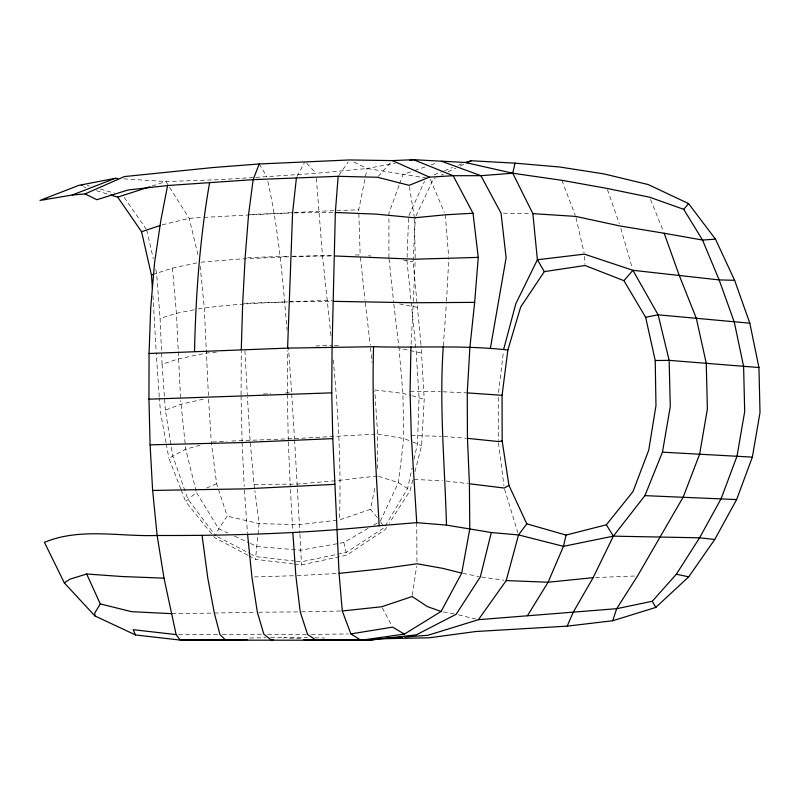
<?xml version="1.0" encoding="UTF-8"?>
<svg xmlns="http://www.w3.org/2000/svg" width="800" height="800" viewBox="0 0 800 800"><rect width="100%" height="100%" fill="white"/><g stroke="black" fill="none" stroke-linecap="round" stroke-linejoin="round"><path stroke-width="0.6" stroke-dasharray="4 3" d="M388.92 257.66L388.94 213.13L399.15 185.05M241.07 394.87L241.27 350.86M287.33 393.21L287.58 350.55M377.37 468.6L377.64 434.03L374.82 391.18M413.32 301.51L415.24 259.21M420.95 344.46L413.1 261.8L415.41 217.21M411.08 344.44L413.2 303.98M446.54 301.3L448.8 258.19M414.93 471.72L421.6 445.69L424.21 399.33L421.08 345.69M443.33 345.84L446.38 303.77M498.56 392.6L503.48 351.34M293.04 563.9L255.48 559.32L259.1 523.64L254.86 490.56M412.36 595.31L416.62 566.2M355.29 254.99L360.16 254.94L358.73 209.8L367.11 168.5L395.24 163.17M377.29 517.57L370.5 509.34L375.12 486.72M296.45 561.25L301.37 561.82L346.21 552.47L384.25 527.64L407.58 488.53L412.13 467.91M414 459.42L417.48 443.65L419.05 397.56L416.19 351.62L406.96 260.62L408.64 216.14L424.52 181.35M412.8 480L410.07 490.65L389.25 523.26M399.57 183.88L402.97 174.52L413.51 170.9M380.3 521.22L398.36 482.62L403.81 438.54L402.91 393.38L399 348.12L421.84 353.12M415.94 216.08L433.5 178.83L435.73 177.77M297.02 176.47L304.45 162.53M386.56 527.47L385.22 529.58L346.82 555.13L301.52 564.94L294.25 564.05M208.6 399.2L211.28 442.08L216.63 483.73L227.18 516.09L218.71 528.84L215.43 535.61L187.89 499.2L185.43 492.15M338.87 175.28L348.15 162M378.31 176.33L390.74 162.45M211.61 533.84L185.65 501.56L196.41 492.39L218.71 528.84L227.75 533M180.79 489.01L168.88 458.21L185.73 449.23L200.82 445M250.37 543.41L257.16 546.53L300.78 550.18L343.85 542.54L368.51 528.12M373.87 524.99L379.23 521.85M441.28 175.11L443.51 174.04M447.95 171.92L455.74 168.19M460.18 166.07L464.63 163.94M206.52 488.06L216.63 483.73M434.12 174.79L443.34 171.14M444.49 170.68L452.56 167.48M458.32 165.2L464.08 162.92M283.42 638.13L285.33 637.38L307.48 637.72M185.02 490.98L172.72 455.74L165.39 410.17L180.88 404.27L203.71 399.07M152.48 274.62L172.45 268.07L198.56 262.55M414.69 170.5L426.4 166.49M431.08 164.88L436.94 162.87M370.5 509.34L339.49 519.9C341.34 466.11 338.24 412.31 333.13 358.78M152.18 186.03L165.9 181.54L217.38 179.76L254.49 177.46M165.39 410.17L162.07 364.24L178.46 358.86L206.6 353.03L217.71 351.98M162.07 364.24L160.09 318.43L176.42 313.33L197.02 309.16M162.2 224.82L189.19 218.34L202.7 217.46M198.23 308.92C240.89 302.49 284.25 302.31 327.29 300.29L332.16 300.29M337.07 520.18L299.43 524.64L259.1 523.64L227.18 516.09M377.31 476.01L336.44 480.67M255.73 177.38L316.01 173.33L367.11 168.5L426.06 177.99M335.22 480.77L297.19 484.07L254.08 484.43L250.05 440.05L247.43 397.2M200.97 262.19L237.67 259.17L291.37 256.63M203.93 217.38L318.56 211.26L358.73 209.8M231.87 441L294.52 438.62L375.22 434.14M297.09 575.62L337.84 573.45M212.49 442.02L227.03 441.25M263.29 394.01L270.69 393.67M285.47 392.98L291.63 392.69L288.44 347.13M292.62 256.58L333.4 255.23M315.79 346.01L331.95 345.35M595.58 577.56L636.32 575.95M249.79 214.46L292.59 212.91M247.6 257.55L289.33 256.27M243.93 303.28L287.6 301.94M254.35 576.92L293.41 575.75M301.48 611.85L341.04 611M214.32 613.05L256.13 612.26M249.84 638L265.75 637.72M270.64 637.63L285.33 637.38M171.83 613.67L213.07 613.07M311.3 634.42L348.4 633.94M290.08 301.89L332.09 301.36M293.81 212.9L334.12 212.49M258.58 612.22L299.02 611.89M222.4 634.58L261.42 634.23M291.78 256.23L333.34 255.98M334.42 345.34L340.6 345.33M178.55 634.58L217.53 634.6M267.61 634.23L306.34 634.46M289.54 638.19L303.01 638.32M503.49 213.22L530.41 213.61M410.08 391.24L440.47 391.71M314.86 637.84L324.7 638M411.28 435.51L441.26 436.35M442.91 391.79L466.04 392.83M414.02 479.45L442.45 480.76M123.9 178.86L165.9 181.54L189.19 218.34L198.04 255.17M443.69 436.47L466.26 438.26M368.54 255.73L370.94 255.96M295.21 561.11L255.82 556.62L251.45 554.35M446.14 481.02L468.18 483.64M374.74 389.96L402.91 393.38L410.98 395.47M481.57 577.04L503.76 580.21M403.35 260.03L413.1 261.8M377.64 434.03L403.81 438.54L411.78 441.53M399.55 303.93L417.14 307.32M443.41 611.89L456.15 614.28M462.89 573.33L479.18 576.63M458.5 614.85L476.1 619.12M412.14 395.77L424.21 399.33M87.18 185.45L89.56 186.11M100.27 189.11L114.55 193.11M83.55 186.78L85.9 187.49M96.51 190.7L108.29 194.26M378.48 476.38L398.36 482.62L407.58 488.53M412.92 441.95L421.6 445.69M234.54 536.12L249.24 542.89M353.96 162.09L367.11 168.5M217.61 536.74L250.36 553.78M247.76 555.21L214.66 537.63L212.37 534.78M248.86 555.8L255.48 559.32M306.71 163.28L316.01 173.33M124.28 197.46L145.97 228.86M380.87 522.14L383.12 525.81M259.22 163.97L266.87 176.69M382.3 607.82L392 626.06M430.41 179.43L444.34 212.53M650.54 199.47L663.27 231M181.23 490.15L185.65 501.56M561.86 180.31L575.25 215.25M607.44 189.59L619.31 223.65M504.6 489.21L517.82 532.58M620.82 228.39L632.21 267.9M196.12 491.19L185.73 449.23L180.68 400.59M343.85 542.54L346.21 552.47M575.98 217.63L584.11 252.92M146.67 229.88L153.29 258.68M155.77 269.49L156.6 273.09L160.09 318.43M267.83 181.44C278.8 230.26 282.82 280.27 287.04 330.02M166.02 442.57L160.53 412.49L159.35 397.93M166.24 443.77L168.88 458.21M409.36 186.52L414.41 217.8M254.08 484.43L254.71 489.33M498.48 442.75L503.93 485.59M393.84 304.11L398.85 346.9M365.3 302.68L370.27 345.25M360.42 257.39L365.02 300.24M389.05 258.88L393.7 302.89M330.94 335.61L322.45 255.36L316.17 175.77M370.52 347.74L372.01 362.64M200.12 265.98L204.29 307.69L208.41 395.48M172.45 268.07L176.42 313.33L180.61 399.36M445.3 214.81L448.7 256.95M159.25 396.72L156.19 352.72M152.98 295.88L156.14 351.48M244.41 490.12L247.5 533.15M291.71 393.93L294.52 438.62M584.52 256.41L584.99 264.36M294.6 439.85L299.88 533.16M290.42 489.44L292.77 531.33M299.95 534.37L301.52 564.94M244.94 350.65L247.28 394.76M242.1 442.57L244.2 486.45M288.34 441.98L290.28 486.98M241.06 396.1L242.08 441.35M287.32 394.43L288.26 439.54M414.43 219.02L415.22 257.99M416.73 522.66L416.97 562.53M498.27 397.47L498.32 440.3"/><path stroke-width="1.2" d="M117.73 178.47L115.26 178.31L78.84 185.36L40 200.42L72.31 195L85.09 193.91L124.29 176.59L213.23 167.52L259.22 163.97L349.57 159.95L392.4 160.59L413.58 159.7L465.24 162.46L471.3 160.75L515.03 163.16L559.61 166.99L604.15 173.94L648.22 184.56L688.56 203.59L715.47 239.14L734.62 280.32L749.82 323.18L758.95 367.52L760 412.64L752.35 457.12L736.62 499.57L714.76 539.47L699.58 537.81L613.37 536.15L563.47 546.33L518.53 534.93L491.29 532.54L480.34 576.86L456.15 614.28L416.31 634.85L371 639.97L361 640.26L180.28 640.08L176.12 634.58L164.01 578.15L157.13 535.48L152.63 490.44L150.1 444.85L148.96 399.18L149.06 353.51L150.71 307.9L154.56 262.78L160.91 219.97L167.61 185.53L253.14 179.65L338.16 176.31L377.48 177.26L409.17 185.32L429.45 177.15L453.15 175.71L480.91 175.68L512.74 173.23L561.86 180.31L607.03 188.42L649.64 197.22L683.72 209.33L702.54 240.06L719.14 279.91L734.3 322.18L743.6 366.41L744.69 411.6L737.02 456.14L721.22 498.47L699.58 537.81L676.35 574.24L652.26 601.28L616.68 608.69L478.44 619.68L427.93 635.29L404.83 637.01M409.91 160.4L413.58 159.7L453.15 175.71L473.03 213.25L478.25 257.38L474.66 302.37L469.88 347.51L467.25 392.88L467.45 438.36L469.41 483.78L469.77 529.06L461.73 573.1L441.1 611.46L404.4 634.1L361 640.26L350.87 633.91L342.28 610.97L339.07 573.38L332.79 438.62L331.76 392.85L332.08 347.07L335.34 212.48L338.16 176.31M507.86 350.02L520.69 307L544.32 271.62L585.06 265.5L623.92 280.67L645.64 317.28L655.23 360.52L655.97 405.63L648.73 450.16L633 491.56L606.34 524.8L566.05 535.07L526.79 523.84L508.94 485.38L502.16 440.97L502.07 395.3L507.86 350.02C463.48 344.91 418.24 348.01 373.57 346.72C371.69 406.47 375.85 466.14 379.17 525.75C305.44 533.52 231.23 535.77 157.13 535.48C119.73 536.83 80.11 527.43 44.44 542.35L64.33 582.91L94.88 615.91L135.52 634.96L180.28 640.08L247.37 639.6M410.95 346.9L410.08 391.24L411.28 435.51L416.73 522.66L446.48 525.1L491.29 532.54M149.06 353.51L287.59 348.11L292.59 212.91L296.45 177.54M241.28 349.63L242.69 303.32L245.14 257.63L248.57 214.51L253.14 179.65L259.22 163.97M194.53 351.44C195.73 294.82 199.91 238.19 209.64 182.37M443.24 347.07C439.18 406.45 444.86 465.76 446.48 525.1M490.41 348.18L506.13 257.79L501.04 213.18L480.91 175.68L441.62 161.27M374.37 638.89L429.2 637.79L475.91 631.51L567.19 626.14L573.21 612.29L593.12 577.66L613.37 536.15L644.9 495.64L662.46 452.17L670.28 406.59L669.15 360.36L658.13 314.83L632.9 270.3L584.39 254.14L537.39 259.75L515.81 303.73L503.77 348.91M544.32 271.62L537.39 259.75L532.86 213.64L512.74 173.23L515.03 163.16M566.05 535.07L563.47 546.33L548.09 582.24L527.42 615.76M478.44 619.68L506.22 580.56L518.53 534.93L526.79 523.84M567.19 626.14L612.71 620.75L616.68 608.69L637.56 575.9L683.16 497.16L699.6 454.24L707.38 409.08L706.25 363.26L696.34 318.37L679.24 275.38L664.18 233.25L620.13 226L575.7 216.41L532.86 213.64M64.33 582.91L69.78 579.23L86.68 574L100.27 603.92L94.73 613.05L94.88 615.91M612.71 620.75L655.79 607.42L688.71 576.83L714.76 539.47M683.72 209.33L688.56 203.59M623.92 280.67L632.9 270.3L719.14 279.91L734.62 280.32M508.94 485.38L504.24 488.04L469.41 483.78M466.85 162.88L471.3 160.75M44.45 199.68L46.75 198.79M81.31 185.35L83.61 184.45M72.31 195L115.26 178.31M152.44 288.51L151.44 275.01L153.51 274.24M110.64 194.97L117.71 197.11L141.57 231.72L159.98 225.55M149.89 186.78L117.71 197.11M645.64 317.28L658.13 314.83L749.82 323.18M350.87 633.91L392.58 627.13L404.4 634.1M502.16 440.97L498.33 441.52L467.45 438.36M379.31 638.92L371 639.97L303.77 639.6M167.61 185.53L128.11 189.97L96.86 199.72L85.09 193.91M339.07 573.38L380.44 568.95L416.98 563.78L442.69 568.34L461.73 573.1M342.28 610.97L381.73 606.75L412.18 596.52L427.46 606.61L441.1 611.46M593.12 577.66L548.09 582.24L506.22 580.56M379.17 525.75L416.73 522.66M385.39 638.47L391.46 638.01M395.11 637.74L402.4 637.2M715.47 239.14L702.54 240.06L664.18 233.25M273.37 639.64L271.03 639.79L263.86 634.21L257.36 612.23L251.91 576.99L247.59 534.38M231.43 639.74L225.69 640.1L219.96 634.6L214.32 613.05L207.77 577.96L202.08 535.42M334.85 484.34L244.32 488.89L152.63 490.44M473.03 213.25L445.3 214.81L414.41 217.8L376.48 214.16L335.34 212.48M324.61 639.81L316.19 640.3L307.59 634.47L300.24 611.88L295.85 575.68L292.84 532.56M332.79 438.62L242.1 442.57L150.1 444.85M331.76 392.85L148.96 399.18M478.25 257.38L415.24 259.21L334.56 255.97M287.59 348.11L373.57 346.72M655.23 360.52L669.15 360.36L758.95 367.52M474.66 302.37L413.26 302.75L333.33 301.34M164.01 578.15L122.04 576.53L86.68 574M644.9 495.64L736.62 499.57M171.83 613.67L131.6 611.68L100.27 603.92M662.46 452.17L752.35 457.12M467.25 392.88L502.07 395.3M176.12 634.58L133.16 629.69L135.52 634.96M676.35 574.24L688.71 576.83M465.24 162.46L512.74 173.23M392.4 160.59L429.45 177.15M606.34 524.8L613.37 536.15M652.26 601.28L655.79 607.42M141.57 231.72L151.44 275.01"/></g></svg>
